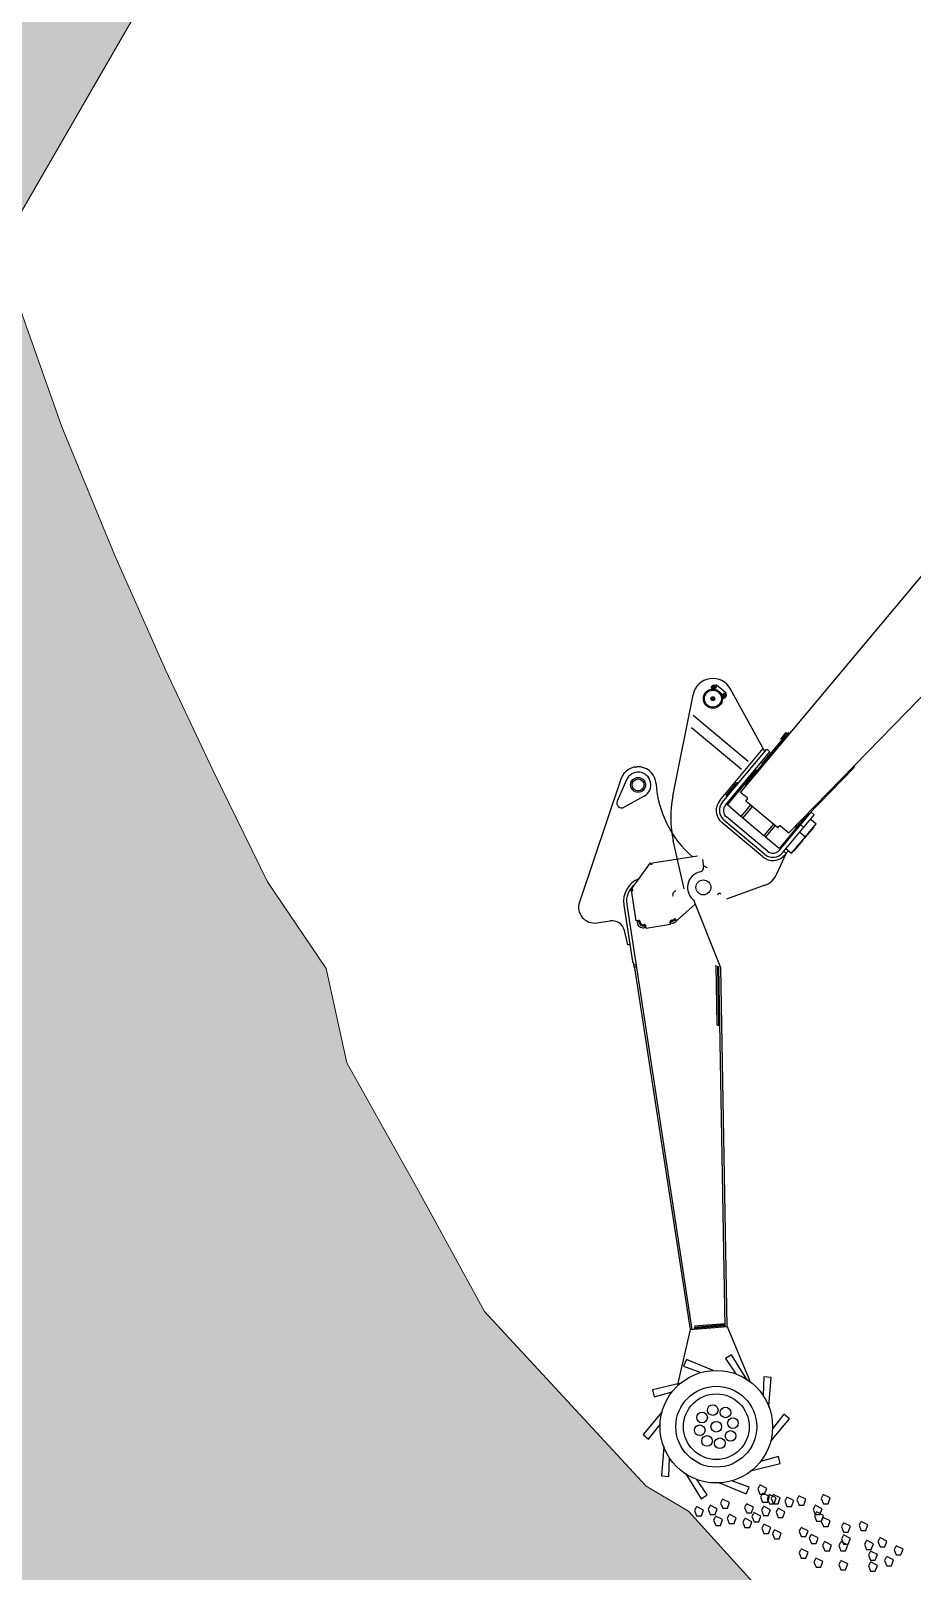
# Model space of a CAD drawing. Header units: metres. Extents: x -81 to 63023, y -186 to 109005.
# Drawn here: x 161.96 to 165.28, y -58.09 to -52.28 of the extents above; entities that cross this region are included whole.
import ezdxf

# ---------------------------------------------------------------- set-up
doc = ezdxf.new("R2010")
doc.units = ezdxf.units.M
doc.linetypes.add('TRATTEGGIATA2', pattern=[0.375, 0.25, -0.125])
for name, color, linetype in [('LIN010CO', 2, 'Continuous'), ('LIN018CO', 6, 'Continuous'), ('LIN025CO', 7, 'Continuous'), ('LIN050CO', 3, 'Continuous')]:
    doc.layers.add(name, color=color, linetype=linetype)
doc.linetypes.add('ROCCIA', pattern='A,0.25,[130,BERETTA.shx,S=0.1,R=0,X=0,Y=0],-0.2,0.25', length=0.7)
pattern_1 = [(50, (140.031, 0), (1.821847, -0.15939), [0.1905, -2.0955]), (355, (140.031, 0), (-0.352434, 1.91057), [0.1524, -1.676406]), (100.4514, (140.1828, -0.0133), (1.469412, 1.751178), [0.1619, -1.780902]), (46.1842, (140.031, 0.508), (2.71079, -0.420423), [0.28575, -3.14325]), (96.6356, (140.2568, 0.473), (2.37404, 2.47426), [0.24285, -2.671356]), (351.184, (140.031, 0.508), (2.37404, 2.47426), [0.2286, -2.5146]), (21, (140.285, 0.381), (1.516144, -1.022652), [0.1905, -2.0955]), (326, (140.285, 0.381), (0.61802, 1.84188), [0.1524, -1.6764]), (71.4514, (140.4113, 0.2958), (2.134164, 0.819228), [0.1619, -1.7809]), (37.5, (140.03094, 0), (0.030886, 0.8455504), [0, -1.65608, 0, -1.7018, 0, -1.68275]), (7.5, (140.0309, 0), (0.668197, 1.001806), [0, -0.97028, 0, -1.61798, 0, -0.64135]), (327.5, (139.4645, 0), (1.355906, -0.0572874), [0, -0.635, 0, -1.9812, 0, -2.6289]), (317.5, (139.2105, 0), (1.481292, 0.254265), [0, -0.8255, 0, -1.31572, 0, -1.8669])]

# ---------------------------------------------------------------- blocks, each defined once
blk = doc.blocks.new('scavatore2')
for p, q in [((-2.6301, 1.621), (-3.104, 1.501)), ((-2.6214, 1.6024), (-2.7073, 1.5879)), ((-2.6359, 1.5127), (-2.7128, 1.5535)), ((-2.5787, 1.4221), (-2.2156, 1.5655)), ((-2.3142, 1.2549), (-2.2815, 1.5226)), ((-2.1571, 1.5139), (-2.156, 1.5232)), ((-2.156, 1.5232), (-2.1441, 1.5218)), ((-2.1486, 1.5175), (-2.1508, 1.5145)), ((-2.1508, 1.5145), (-2.1494, 1.5112)), ((-2.1494, 1.5112), (-2.1455, 1.5107)), ((-2.1447, 1.517), (-2.1486, 1.5175)), ((-2.1455, 1.5107), (-2.1433, 1.5136)), ((-2.1433, 1.5136), (-2.1447, 1.517)), ((-2.1441, 1.5218), (-2.1371, 1.5129)), ((-2.1429, 1.4652), (-2.1371, 1.5129)), ((-2.3539, 1.2598), (-2.3241, 1.5032)), ((-2.2492, 1.2228), (-2.1209, 1.4586)), ((-2.1906, 1.497), (-2.1911, 1.4935)), ((-2.1911, 1.4935), (-2.1881, 1.4912)), ((-2.1872, 1.4986), (-2.1906, 1.497)), ((-2.1847, 1.4927), (-2.1881, 1.4912)), ((-2.1872, 1.4986), (-2.1843, 1.4963)), ((-2.1843, 1.4963), (-2.1847, 1.4927)), ((-2.1638, 1.4597), (-2.1626, 1.469)), ((-2.1519, 1.4583), (-2.1638, 1.4597)), ((-2.1544, 1.4699), (-2.1566, 1.4669)), ((-2.1566, 1.4669), (-2.1552, 1.4635)), ((-2.1552, 1.4635), (-2.1513, 1.463)), ((-2.1505, 1.4694), (-2.1544, 1.4699)), ((-2.1429, 1.4652), (-2.1519, 1.4583)), ((-2.1513, 1.463), (-2.1491, 1.466)), ((-2.1491, 1.466), (-2.1505, 1.4694)), ((-3.0152, 1.3463), (-4.2255, 0.2705)), ((-3.0226, 1.3547), (-3.1833, 1.2119)), ((-2.9609, 1.362), (-3.0479, 1.2841)), ((-2.9612, 1.3569), (-2.9636, 1.3596)), ((-2.9585, 1.3593), (-2.9612, 1.3569)), ((-2.9583, 1.3629), (-2.9609, 1.362)), ((-2.9585, 1.3593), (-2.9609, 1.362)), ((-2.9583, 1.3629), (-2.9585, 1.3593)), ((-2.9585, 1.3593), (-2.9549, 1.3591)), ((-2.9583, 1.3629), (-2.8341, 1.3561)), ((-2.9547, 1.3627), (-2.9549, 1.3591)), ((-2.8377, 1.3563), (-2.8379, 1.3527)), ((-2.8379, 1.3527), (-2.8343, 1.3525)), ((-2.8341, 1.3561), (-2.8343, 1.3525)), ((-2.7169, 1.2214), (-2.8319, 1.3498)), ((-3.1404, 1.2596), (-3.1017, 1.3006)), ((-3.0455, 1.2815), (-3.0509, 1.2767)), ((-3.0407, 1.2761), (-3.0479, 1.2841)), ((-3.0431, 1.274), (-3.0479, 1.2793)), ((-2.8483, 1.1964), (-2.7175, 1.3299)), ((-3.1356, 1.2542), (-3.1404, 1.2596)), ((-3.0479, 1.2385), (-3.0527, 1.2439)), ((-3.0506, 1.2361), (-3.0425, 1.2433)), ((-2.9886, 1.167), (-3.0506, 1.2361)), ((-3.05, 1.2409), (-3.0446, 1.2457)), ((-3.0425, 1.2433), (-3.0473, 1.2487)), ((-3.0407, 1.2761), (-3.0461, 1.2713)), ((-3.0422, 1.249), (-3.0443, 1.2514)), ((-3.041, 1.2704), (-3.0434, 1.2683)), ((-2.5025, 1.1654), (-2.4943, 1.2318)), ((-2.4985, 1.238), (-2.2391, 1.2062)), ((-2.4967, 1.253), (-2.2372, 1.2213)), ((-2.4952, 1.2649), (-2.243, 1.2341)), ((-2.4935, 1.2325), (-2.4943, 1.2318)), ((-2.3839, 1.2191), (-2.4935, 1.2325)), ((-2.4897, 1.2369), (-2.4902, 1.2329)), ((-2.4902, 1.2329), (-2.387, 1.2203)), ((-2.4673, 1.2551), (-2.4679, 1.2503)), ((-2.4679, 1.2503), (-2.4044, 1.2426)), ((-2.4673, 1.2551), (-2.4038, 1.2473)), ((-2.464, 1.249), (-2.4639, 1.2498)), ((-2.4085, 1.2423), (-2.4084, 1.243)), ((-2.4038, 1.2473), (-2.4044, 1.2426)), ((-2.3865, 1.2243), (-2.387, 1.2203)), ((-2.387, 1.2203), (-2.3243, 1.2126)), ((-2.3832, 1.2182), (-2.3839, 1.2191)), ((-2.2372, 1.2213), (-2.2391, 1.2062)), ((-3.1991, 1.1924), (-4.2299, 0.2762)), ((-3.1991, 1.1924), (-3.1901, 1.2015)), ((-3.1912, 1.1898), (-3.1991, 1.1924)), ((-3.1833, 1.2119), (-3.1901, 1.2015)), ((-3.1882, 1.1925), (-3.1901, 1.2015)), ((-2.9886, 1.167), (-2.9806, 1.1742)), ((-2.9811, 1.164), (-2.9859, 1.1694)), ((-2.9838, 1.167), (-2.9784, 1.1718)), ((-2.9758, 1.1688), (-2.9806, 1.1742)), ((-2.9728, 1.1715), (-2.9749, 1.1738)), ((-2.9681, 1.164), (-2.9612, 1.1621)), ((-2.967, 1.1679), (-2.964, 1.167)), ((-2.9642, 1.163), (-2.9662, 1.156)), ((-2.9612, 1.1621), (-2.9631, 1.1552)), ((-2.7182, 1.1988), (-2.7391, 1.1801)), ((-2.5856, 1.0133), (-2.5612, 1.2134)), ((-2.5737, 1.0119), (-2.5493, 1.2119)), ((-2.5586, 1.01), (-2.5342, 1.2101)), ((-2.5034, 1.1571), (-2.5025, 1.1654)), ((-2.4469, 1.1586), (-2.5025, 1.1654)), ((-2.4631, 1.0257), (-2.4442, 1.181)), ((-2.4442, 1.181), (-2.4362, 1.18)), ((-2.4318, 1.1835), (-2.4279, 1.2152)), ((-2.4279, 1.2152), (-1.0228, 1.0435)), ((-2.3954, 1.2113), (-2.3948, 1.216)), ((-2.3948, 1.216), (-2.1575, 1.187)), ((-2.3882, 1.2104), (-2.3876, 1.2151)), ((-2.3836, 1.2146), (-2.3832, 1.2182)), ((-2.3238, 1.2166), (-2.3243, 1.2126)), ((-2.2949, 1.2062), (-2.2957, 1.1991)), ((-2.2949, 1.2062), (-2.1545, 1.1891)), ((-2.1769, 1.1926), (-2.1763, 1.1974)), ((-2.1769, 1.1926), (-2.1451, 1.1887)), ((-2.1763, 1.1974), (-2.1445, 1.1935)), ((-2.1744, 1.1915), (-2.1743, 1.1923)), ((-2.1583, 1.1871), (-2.158, 1.1895)), ((-2.1581, 1.1822), (-2.1575, 1.187)), ((-2.1567, 1.1893), (-2.1566, 1.1901)), ((-2.1554, 1.1819), (-2.1545, 1.1891)), ((-2.1487, 1.1811), (-2.1477, 1.189)), ((-2.1478, 1.1882), (-2.1414, 1.1875)), ((-2.1458, 1.1807), (-2.1449, 1.1879)), ((-2.1451, 1.1887), (-2.1445, 1.1935)), ((-2.1423, 1.1803), (-2.1414, 1.1875)), ((-3.0227, 0.9188), (-2.8638, 1.1423)), ((-2.97, 1.1571), (-2.9631, 1.1552)), ((-2.9631, 1.1552), (-2.8741, 1.1306)), ((-2.5034, 1.1571), (-2.516, 1.054)), ((-2.4479, 1.1503), (-2.5034, 1.1571)), ((-2.5171, 1.0458), (-2.5252, 0.9794)), ((-2.5171, 1.0458), (-2.516, 1.054)), ((-2.4615, 1.039), (-2.5171, 1.0458)), ((-2.4605, 1.0472), (-2.516, 1.054)), ((-2.6712, 0.9489), (-2.7946, 1.0417)), ((-2.4631, 1.0257), (-2.4552, 1.0248)), ((-2.4517, 1.0203), (-2.4566, 0.9806)), ((-3.2113, 0.813), (-3.0239, 0.9391)), ((-3.2082, 0.8084), (-3.0235, 0.9327)), ((-2.6111, 0.9337), (-2.5268, 0.9465)), ((-2.5341, 0.9474), (-2.5139, 0.945)), ((-2.5326, 0.9593), (-2.3475, 0.9367)), ((-2.5308, 0.9744), (-2.3457, 0.9518)), ((-2.5253, 0.9584), (-2.5268, 0.9465)), ((-2.5245, 0.9785), (-2.5252, 0.9794)), ((-2.415, 0.9651), (-2.5245, 0.9785)), ((-2.5219, 0.9733), (-2.5214, 0.9773)), ((-2.5214, 0.9773), (-2.4182, 0.9647)), ((-2.5125, 0.9569), (-2.5158, 0.9299)), ((-2.5158, 0.9299), (-2.4351, 0.92)), ((-2.4566, 0.9806), (-1.0647, 0.7009)), ((-2.4318, 0.947), (-2.4351, 0.92)), ((-2.4242, 0.9741), (-2.4251, 0.9694)), ((-2.4251, 0.9694), (-2.1161, 0.9073)), ((-2.4187, 0.9607), (-2.4182, 0.9647)), ((-2.3989, 0.9596), (-2.4186, 0.962)), ((-2.417, 0.9727), (-2.418, 0.968)), ((-2.4141, 0.9658), (-2.415, 0.9651)), ((-2.3984, 0.9632), (-2.4148, 0.9652)), ((-2.4146, 0.9615), (-2.4147, 0.9602)), ((-2.4139, 0.9672), (-2.4141, 0.9658)), ((-2.4087, 0.9442), (-2.4068, 0.9593)), ((-2.3717, 0.9587), (-2.3982, 0.9595)), ((-2.3931, 0.963), (-2.3981, 0.9631)), ((-2.3685, 0.9393), (-2.3718, 0.9123)), ((-2.356, 0.953), (-2.3557, 0.9555)), ((-2.3475, 0.9367), (-2.3457, 0.9518)), ((-4.1485, 0.1712), (-3.0232, 0.9281)), ((-4.1436, 0.1649), (-3.0227, 0.9188)), ((-2.4995, 0.9263), (-2.4518, 0.9204)), ((-2.4361, 0.9185), (-2.3885, 0.9127)), ((-2.4351, 0.92), (-2.3718, 0.9123)), ((-2.1936, 0.9278), (-2.1945, 0.9231)), ((-2.1152, 0.912), (-2.1161, 0.9073)), ((-2.1073, 0.9104), (-2.1158, 0.9089)), ((-3.2118, 0.8137), (-3.2082, 0.8084)), ((-4.2299, 0.2762), (-4.1436, 0.1649)), ((-4.2178, 0.2674), (-4.145, 0.1736)), ((-4.2134, 0.2683), (-4.1417, 0.1759)), ((-4.2088, 0.2692), (-4.1382, 0.1782))]:
    blk.add_line(p, q)
for points in [[(-3.1342, 1.403), (-3.1007, 1.3654)], [(-4.4176, 0.1963), (-4.4972, 0.2716), (-4.5161, 0.2517), (-4.4638, 0.2058)], [(-4.2299, 0.2762), (-4.4346, 0.201)], [(-4.5486, 0.1963), (-4.6573, 0.2104), (-4.6609, 0.1832), (-4.5916, 0.1768)], [(-4.3116, 0.1192), (-4.3317, 0.227), (-4.3587, 0.222), (-4.3434, 0.1541)], [(-4.6546, 0.1192), (-4.7509, 0.0668), (-4.7378, 0.0427), (-4.6779, 0.0782)], [(-4.1436, 0.1649), (-4.2716, -0.0209)], [(-4.2711, -0.0054), (-4.224, 0.0936), (-4.2488, 0.1054), (-4.2763, 0.0415)], [(-4.6951, -0.0054), (-4.7422, -0.1044), (-4.7174, -0.1162), (-4.6898, -0.0523)], [(-4.3116, -0.13), (-4.2153, -0.0776), (-4.2284, -0.0534), (-4.2882, -0.089)], [(-4.6546, -0.13), (-4.6345, -0.2378), (-4.6075, -0.2327), (-4.6228, -0.1649)], [(-4.5486, -0.207), (-4.469, -0.2824), (-4.4501, -0.2624), (-4.5024, -0.2165)], [(-4.4176, -0.207), (-4.3088, -0.2212), (-4.3053, -0.194), (-4.3746, -0.1875)]]:
    blk.add_lwpolyline(points)
for centre, radius in [((-2.6134, 1.5551), 0.028), ((-2.6134, 1.5551), 0.0224), ((-2.1877, 1.4949), 0.036), ((-2.1877, 1.4949), 0.032), ((-2.1471, 1.5141), 0.0064), ((-2.1877, 1.4949), 0.0072), ((-2.1877, 1.4949), 0.0064), ((-2.1877, 1.4949), 0.00553), ((-2.1877, 1.4949), 0.0052), ((-2.1529, 1.4665), 0.0064), ((-2.8039, 1.1388), 0.028), ((-4.4831, -0.0054), 0.212), ((-4.4831, -0.0054), 0.1525), ((-4.4831, -0.0054), 0.1238), ((-4.5283, 0.0399), 0.02), ((-4.4831, 0.0586), 0.02), ((-4.4378, 0.0399), 0.02), ((-4.5471, -0.0054), 0.02), ((-4.4831, -0.0054), 0.02), ((-4.4191, -0.0054), 0.02), ((-4.5283, -0.0506), 0.02), ((-4.4831, -0.0694), 0.02), ((-4.4378, -0.0506), 0.02)]:
    blk.add_circle(centre, radius)
for centre, radius, start, end in [((-2.7042, 1.5698), 0.0184, 99.59153, 242.05525), ((-2.6134, 1.5551), 0.048, 242.05525, 99.59148), ((-2.6134, 1.5551), 0.068, 306.67387, 104.20787), ((-2.1877, 1.4949), 0.076, 331.45534, 111.55571), ((-3.0893, 1.4429), 0.06, 104.20791, 221.63127), ((-2.334, 1.1799), 0.3999, 126.67387, 171.93933), ((-2.4318, 1.0502), 0.3999, 111.55571, 135.60695), ((-3.1366, 1.3335), 0.048, 316.66053, 41.63127), ((-2.962, 1.2865), 0.0912, 53.89251, 131.63126), ((-2.962, 1.2865), 0.08, 69.90774, 131.63126), ((-2.9585, 1.3593), 0.0036, 221.84059, 356.84057), ((-2.8343, 1.3525), 0.0036, 176.84057, 311.84057), ((-3.0354, 1.2594), 0.0232, 131.84059, 221.84061), ((-3.0354, 1.2594), 0.016, 131.84059, 221.84061), ((-3.0354, 1.2594), 0.012, 131.84056, 221.84058), ((-3.0452, 1.2463), 0.004, 311.84057, 41.84058), ((-3.0437, 1.2734), 0.004, 311.84057, 41.84058), ((-2.8824, 1.2071), 0.016, 46.99208, 136.99209), ((-2.5024, 1.2062), 0.0592, 83.03141, 173.0314), ((-2.5024, 1.2062), 0.0472, 83.03141, 173.0314), ((-2.5024, 1.2062), 0.032, 83.03141, 173.0314), ((-2.9638, 1.1795), 0.0232, 221.84061, 254.57583), ((-2.9779, 1.1712), 0.004, 41.84058, 131.84058), ((-2.9638, 1.1795), 0.016, 221.84061, 254.57583), ((-2.9638, 1.1795), 0.012, 221.84059, 254.57579), ((-2.965, 1.1632), 0.004, 344.57581, 74.57579), ((-2.8039, 1.1388), 0.06, 44.50367, 180.35234), ((-2.7498, 1.192), 0.016, 224.50365, 311.84057), ((-2.334, 1.1799), 0.3999, 179.29237, 181.80147), ((-2.4357, 1.184), 0.004, 263.03139, 353.0314), ((-2.8794, 1.0965), 0.08, 139.16447, 140.94739), ((-2.7974, 1.0711), 0.008, 349.7273, 95.50384), ((-2.5269, 1.0062), 0.0592, 173.03139, 263.0314), ((-2.5269, 1.0062), 0.0472, 173.03139, 263.0314), ((-2.5269, 1.0062), 0.032, 173.03139, 263.0314), ((-2.4557, 1.0208), 0.004, 353.0314, 83.03141), ((-2.6231, 1.0128), 0.08, 233.05725, 278.64411), ((-2.398, 0.9667), 0.0072, 263.0314, 268.14134), ((-2.398, 0.9667), 0.0036, 263.0314, 268.14134), ((-2.4992, 0.9286), 0.0024, 192.50387, 263.0314), ((-2.4515, 0.9228), 0.0024, 263.03139, 333.55894), ((-2.4358, 0.9209), 0.0024, 192.50387, 263.0314), ((-2.3882, 0.9151), 0.0024, 263.03139, 333.55894)]:
    blk.add_arc(centre, radius, start, end)
for p in [(-2.5618, 1.5993), (-4.5486, 0.1963), (-4.4176, 0.1963), (-4.4176, 0.1963), (-4.6546, 0.1192), (-4.3116, 0.1192), (-4.3116, 0.1192), (-4.6951, -0.0054), (-4.6951, -0.0054), (-4.2711, -0.0054), (-4.2711, -0.0054), (-4.6546, -0.13), (-4.6546, -0.13), (-4.3116, -0.13), (-4.3116, -0.13), (-4.5486, -0.207), (-4.5486, -0.207), (-4.4176, -0.207), (-4.4176, -0.207)]:
    blk.add_point(p)

msp = doc.modelspace()

# ---------------------------------------------------------------- hatches: boundary and pattern name
at = {"layer": 'LIN010CO', "linetype": 'Continuous', "lineweight": 0}
h = msp.add_hatch(dxfattribs=at)
h.set_pattern_fill('AR-CONC', color=256, scale=0.01, style=0)
h.set_pattern_definition(pattern_1)
edge = h.paths.add_edge_path()
edge.add_line((165.5848, -59.0649), (165.3149, -58.909))
edge.add_line((165.3149, -58.909), (165.1559, -58.7025))
edge.add_line((165.1559, -58.7025), (164.981, -58.5753))
edge.add_line((164.981, -58.5753), (164.7903, -58.3529))
edge.add_line((164.7903, -58.3529), (164.7426, -58.194))
edge.add_line((164.7426, -58.194), (164.4405, -57.8603))
edge.add_line((164.4405, -57.8603), (164.2816, -57.765))
edge.add_line((164.2816, -57.765), (163.6718, -57.1079))
edge.add_line((163.6718, -57.1079), (163.4232, -56.6534))
edge.add_line((163.4232, -56.6534), (163.1533, -56.1707))
edge.add_line((163.1533, -56.1707), (163.0752, -55.8158))
edge.add_line((163.0752, -55.8158), (162.855, -55.4892))
edge.add_line((162.855, -55.4892), (162.6487, -55.0689))
edge.add_line((162.6487, -55.0689), (162.4712, -54.6929))
edge.add_line((162.4712, -54.6929), (162.2794, -54.2596))
edge.add_line((162.2794, -54.2596), (162.0797, -53.7753))
edge.add_line((162.0797, -53.7753), (161.9164, -53.3138))
edge.add_line((161.9164, -53.3138), (161.858, -53.0857))
edge.add_line((161.858, -53.0857), (153.3707, -67.7861))
edge.add_arc((147.5486, -64.4246), 6.7229, 310.30757, 330, ccw=False)
edge.add_line((151.8975, -69.5514), (152.5199, -70.2851))
edge.add_line((152.5199, -70.2851), (153.7609, -71.0359))
edge.add_line((153.7609, -71.0359), (155.3775, -72.3416))
edge.add_line((155.3775, -72.3416), (156.4552, -72.7822))
edge.add_line((156.4552, -72.7822), (157.4951, -73.0767))
edge.add_line((157.4951, -73.0767), (165.5848, -59.0649))
edge = h.paths.add_edge_path()
edge.add_line((185.1029, -45.3885), (185.1029, -32.561))
edge.add_line((185.1029, -32.561), (138.2208, -32.561))
edge.add_line((138.2208, -32.561), (138.2208, -71.0487))
edge.add_line((138.2208, -71.0487), (147.6773, -70.8633))
edge.add_line((147.6773, -70.8633), (147.683, -71.1462))
edge.add_arc((147.5486, -64.4246), 6.7229, 271.14576, 330)
edge.add_line((153.3707, -67.7861), (168.2861, -41.9519))
edge.add_line((168.2861, -41.9519), (181.6072, -41.9519))
edge.add_line((181.6072, -41.9519), (181.6072, -45.5821))
edge.add_line((181.6072, -45.5821), (185.1029, -45.3885))
edge = h.paths.add_edge_path()
edge.add_line((185.1029, -36.2258), (185.1029, -32.561))
edge.add_line((185.1029, -32.561), (141.8497, -32.561))
edge.add_line((141.8497, -32.561), (138.2208, -34.2728))
edge.add_line((138.2208, -34.2728), (138.2208, -65.3214))
edge.add_line((138.2208, -65.3214), (148.258, -65.1247))
edge.add_arc((147.5486, -64.4246), 0.9967, 315.38166, 330)
edge.add_line((148.4117, -64.923), (164.9801, -36.2258))
edge.add_line((164.9801, -36.2258), (185.1029, -36.2258))
h = msp.add_hatch(dxfattribs=at)
h.set_pattern_fill('AR-CONC', color=256, scale=0.01, style=0)
h.set_pattern_definition(pattern_1)
edge = h.paths.add_edge_path()
edge.add_line((185.1029, -58.1205), (185.1029, -52.3856))
edge.add_line((185.1029, -52.3856), (169.8783, -53.2284))
edge.add_line((169.8783, -53.2284), (158.1879, -73.4767))
edge.add_line((158.1879, -73.4767), (158.1879, -77.5829))
edge.add_line((158.1879, -77.5829), (151.5056, -77.5829))
edge.add_line((151.5056, -77.5829), (151.5056, -78.1619))
edge.add_line((151.5056, -78.1619), (147.8233, -78.1619))
edge.add_line((147.8233, -78.1619), (138.2208, -78.3667))
edge.add_line((138.2208, -78.3667), (138.2208, -84.0773))
edge.add_line((138.2208, -84.0773), (147.8794, -83.888))
edge.add_line((147.8794, -83.888), (157.2318, -83.888))
edge.add_line((157.2318, -83.888), (157.2318, -83.309))
edge.add_line((157.2318, -83.309), (161.2318, -83.309))
edge.add_line((161.2318, -83.309), (161.2318, -81.3526))
edge.add_line((161.2318, -81.3526), (163.9141, -81.3526))
edge.add_line((163.9141, -81.3526), (163.9141, -75.011))
edge.add_line((163.9141, -75.011), (168.8588, -66.4466))
edge.add_arc((183.0389, -74.6335), 16.3739, 92.93915, 150, ccw=False)
edge.add_line((182.1993, -58.2812), (185.1029, -58.1205))

# ---------------------------------------------------------------- linework, layer by layer
at = {"layer": 'LIN018CO'}
for points in [[(164.7076, -57.7643), (164.7016, -57.7762), (164.7096, -57.796), (164.7274, -57.796), (164.7353, -57.7742), (164.7092, -57.7611)], [(164.4691, -57.8458), (164.4632, -57.8577), (164.4711, -57.8775), (164.4889, -57.8775), (164.4968, -57.8557), (164.4707, -57.8426)], [(164.5207, -57.8405), (164.5148, -57.8523), (164.5227, -57.8721), (164.5405, -57.8721), (164.5485, -57.8504), (164.5223, -57.8373)], [(164.5674, -57.8172), (164.5614, -57.829), (164.5693, -57.8488), (164.5872, -57.8488), (164.5951, -57.8271), (164.5689, -57.814)], [(164.658, -57.8346), (164.652, -57.8465), (164.66, -57.8663), (164.6778, -57.8663), (164.6857, -57.8445), (164.6596, -57.8315)], [(164.7177, -57.7948), (164.7118, -57.8067), (164.7197, -57.8264), (164.7375, -57.8264), (164.7455, -57.8047), (164.7193, -57.7916)], [(164.7213, -57.8446), (164.7154, -57.8565), (164.7233, -57.8762), (164.7411, -57.8762), (164.7491, -57.8545), (164.7229, -57.8414)], [(164.7432, -57.7999), (164.7372, -57.8117), (164.7451, -57.8315), (164.763, -57.8315), (164.7709, -57.8098), (164.7448, -57.7967)], [(164.7584, -57.7999), (164.7525, -57.8117), (164.7604, -57.8315), (164.7782, -57.8315), (164.7861, -57.8098), (164.76, -57.7967)], [(164.8092, -57.81), (164.8033, -57.8219), (164.8112, -57.8417), (164.829, -57.8417), (164.837, -57.8199), (164.8108, -57.8069)], [(164.855, -57.805), (164.849, -57.8168), (164.857, -57.8366), (164.8748, -57.8366), (164.8827, -57.8148), (164.8566, -57.8018)], [(164.916, -57.8405), (164.91, -57.8524), (164.918, -57.8722), (164.9358, -57.8722), (164.9437, -57.8504), (164.9176, -57.8373)], [(164.9465, -57.7999), (164.9405, -57.8117), (164.9485, -57.8315), (164.9663, -57.8315), (164.9742, -57.8098), (164.9481, -57.7967)], [(164.5412, -57.8818), (164.5352, -57.8937), (164.5432, -57.9135), (164.561, -57.9135), (164.5689, -57.8917), (164.5428, -57.8787)], [(164.5921, -57.8744), (164.5862, -57.8863), (164.5941, -57.906), (164.6119, -57.906), (164.6198, -57.8843), (164.5937, -57.8712)], [(164.6512, -57.8898), (164.6453, -57.9017), (164.6532, -57.9215), (164.671, -57.9215), (164.6789, -57.8997), (164.6528, -57.8867)], [(164.6853, -57.8682), (164.6794, -57.8801), (164.6873, -57.8998), (164.7051, -57.8998), (164.713, -57.8781), (164.6869, -57.865)], [(164.776, -57.852), (164.7701, -57.8639), (164.778, -57.8837), (164.7958, -57.8837), (164.8037, -57.8619), (164.7776, -57.8489)], [(164.9211, -57.8659), (164.9151, -57.8778), (164.923, -57.8976), (164.9409, -57.8976), (164.9488, -57.8758), (164.9227, -57.8627)], [(164.9465, -57.8862), (164.9405, -57.8981), (164.9485, -57.9179), (164.9663, -57.9179), (164.9742, -57.8961), (164.9481, -57.8831)], [(165.0227, -57.9066), (165.0168, -57.9184), (165.0247, -57.9382), (165.0425, -57.9382), (165.0504, -57.9165), (165.0243, -57.9034)], [(165.0888, -57.9015), (165.0829, -57.9134), (165.0908, -57.9331), (165.1086, -57.9331), (165.1165, -57.9114), (165.0904, -57.8983)], [(164.7226, -57.9116), (164.7167, -57.9235), (164.7246, -57.9433), (164.7424, -57.9433), (164.7503, -57.9215), (164.7242, -57.9085)], [(164.7624, -57.9328), (164.7564, -57.9446), (164.7643, -57.9644), (164.7821, -57.9644), (164.7901, -57.9427), (164.7639, -57.9296)], [(164.863, -57.9241), (164.8571, -57.9359), (164.865, -57.9557), (164.8828, -57.9557), (164.8907, -57.934), (164.8646, -57.9209)], [(164.9015, -57.9501), (164.8956, -57.962), (164.9035, -57.9818), (164.9213, -57.9818), (164.9292, -57.96), (164.9031, -57.947)], [(165.0227, -57.9523), (165.0168, -57.9642), (165.0247, -57.9839), (165.0425, -57.9839), (165.0504, -57.9622), (165.0243, -57.9491)], [(165.16, -57.9624), (165.154, -57.9743), (165.1619, -57.9941), (165.1798, -57.9941), (165.1877, -57.9723), (165.1616, -57.9593)], [(164.863, -58.0048), (164.8571, -58.0167), (164.865, -58.0365), (164.8828, -58.0365), (164.8907, -58.0147), (164.8646, -58.0016)], [(164.9516, -57.9777), (164.9456, -57.9896), (164.9535, -58.0094), (164.9714, -58.0094), (164.9793, -57.9876), (164.9532, -57.9745)], [(165.0126, -57.9777), (165.0066, -57.9896), (165.0145, -58.0094), (165.0324, -58.0094), (165.0403, -57.9876), (165.0141, -57.9745)], [(165.1091, -57.9726), (165.1032, -57.9845), (165.1111, -58.0043), (165.1289, -58.0043), (165.1369, -57.9825), (165.1107, -57.9694)], [(165.1244, -58.0133), (165.1184, -58.0251), (165.1264, -58.0449), (165.1442, -58.0449), (165.1521, -58.0231), (165.126, -58.0101)], [(165.221, -57.9929), (165.215, -58.0048), (165.2229, -58.0246), (165.2408, -58.0246), (165.2487, -58.0028), (165.2225, -57.9898)], [(164.9189, -58.0396), (164.913, -58.0514), (164.9209, -58.0712), (164.9387, -58.0712), (164.9466, -58.0495), (164.9205, -58.0364)], [(165.0126, -58.0488), (165.0066, -58.0607), (165.0145, -58.0805), (165.0324, -58.0805), (165.0403, -58.0587), (165.0141, -58.0456)], [(165.1244, -58.0539), (165.1184, -58.0658), (165.1264, -58.0856), (165.1442, -58.0856), (165.1521, -58.0638), (165.126, -58.0507)], [(165.1854, -58.0336), (165.1794, -58.0455), (165.1874, -58.0652), (165.2052, -58.0652), (165.2131, -58.0435), (165.187, -58.0304)]]:
    msp.add_lwpolyline(points, dxfattribs=at)
at = {"layer": 'LIN025CO', "linetype": 'TRATTEGGIATA2', "lineweight": 0, "ltscale": 3}
msp.add_arc((183.0389, -74.6335), 22.1, 92.97373, 150.00122, dxfattribs=at)
at = {"layer": 'LIN050CO', "linetype": 'ROCCIA', "lineweight": 0, "ltscale": 2, "flags": 128}
msp.add_lwpolyline([(185.1029, -45.3885), (181.6072, -45.5821), (181.6072, -41.9519), (168.2861, -41.9519), (161.858, -53.0857), (161.9164, -53.3138), (162.0797, -53.7753), (162.2794, -54.2596), (162.4712, -54.6929), (162.6487, -55.0689), (162.855, -55.4892), (163.0752, -55.8158), (163.1533, -56.1707), (163.4232, -56.6534), (163.6718, -57.1079), (164.2816, -57.765), (164.4405, -57.8603), (164.7426, -58.194), (164.7903, -58.3529), (164.981, -58.5753), (165.1559, -58.7025), (165.3149, -58.909), (165.5848, -59.0649), (157.4951, -73.0767), (156.4552, -72.7822), (155.3775, -72.3416, 0.090314), (147.683, -71.1462, -0.002297), (147.683, -71.1462), (147.6773, -70.8633), (138.2208, -71.0487)], format="xyb", dxfattribs=at)

# ---------------------------------------------------------------- block references
at = {"rotation": 57.09876878106079}
msp.add_blockref('scavatore2', (166.9759, -53.7746), dxfattribs=at)

doc.saveas('drawing.dxf')
